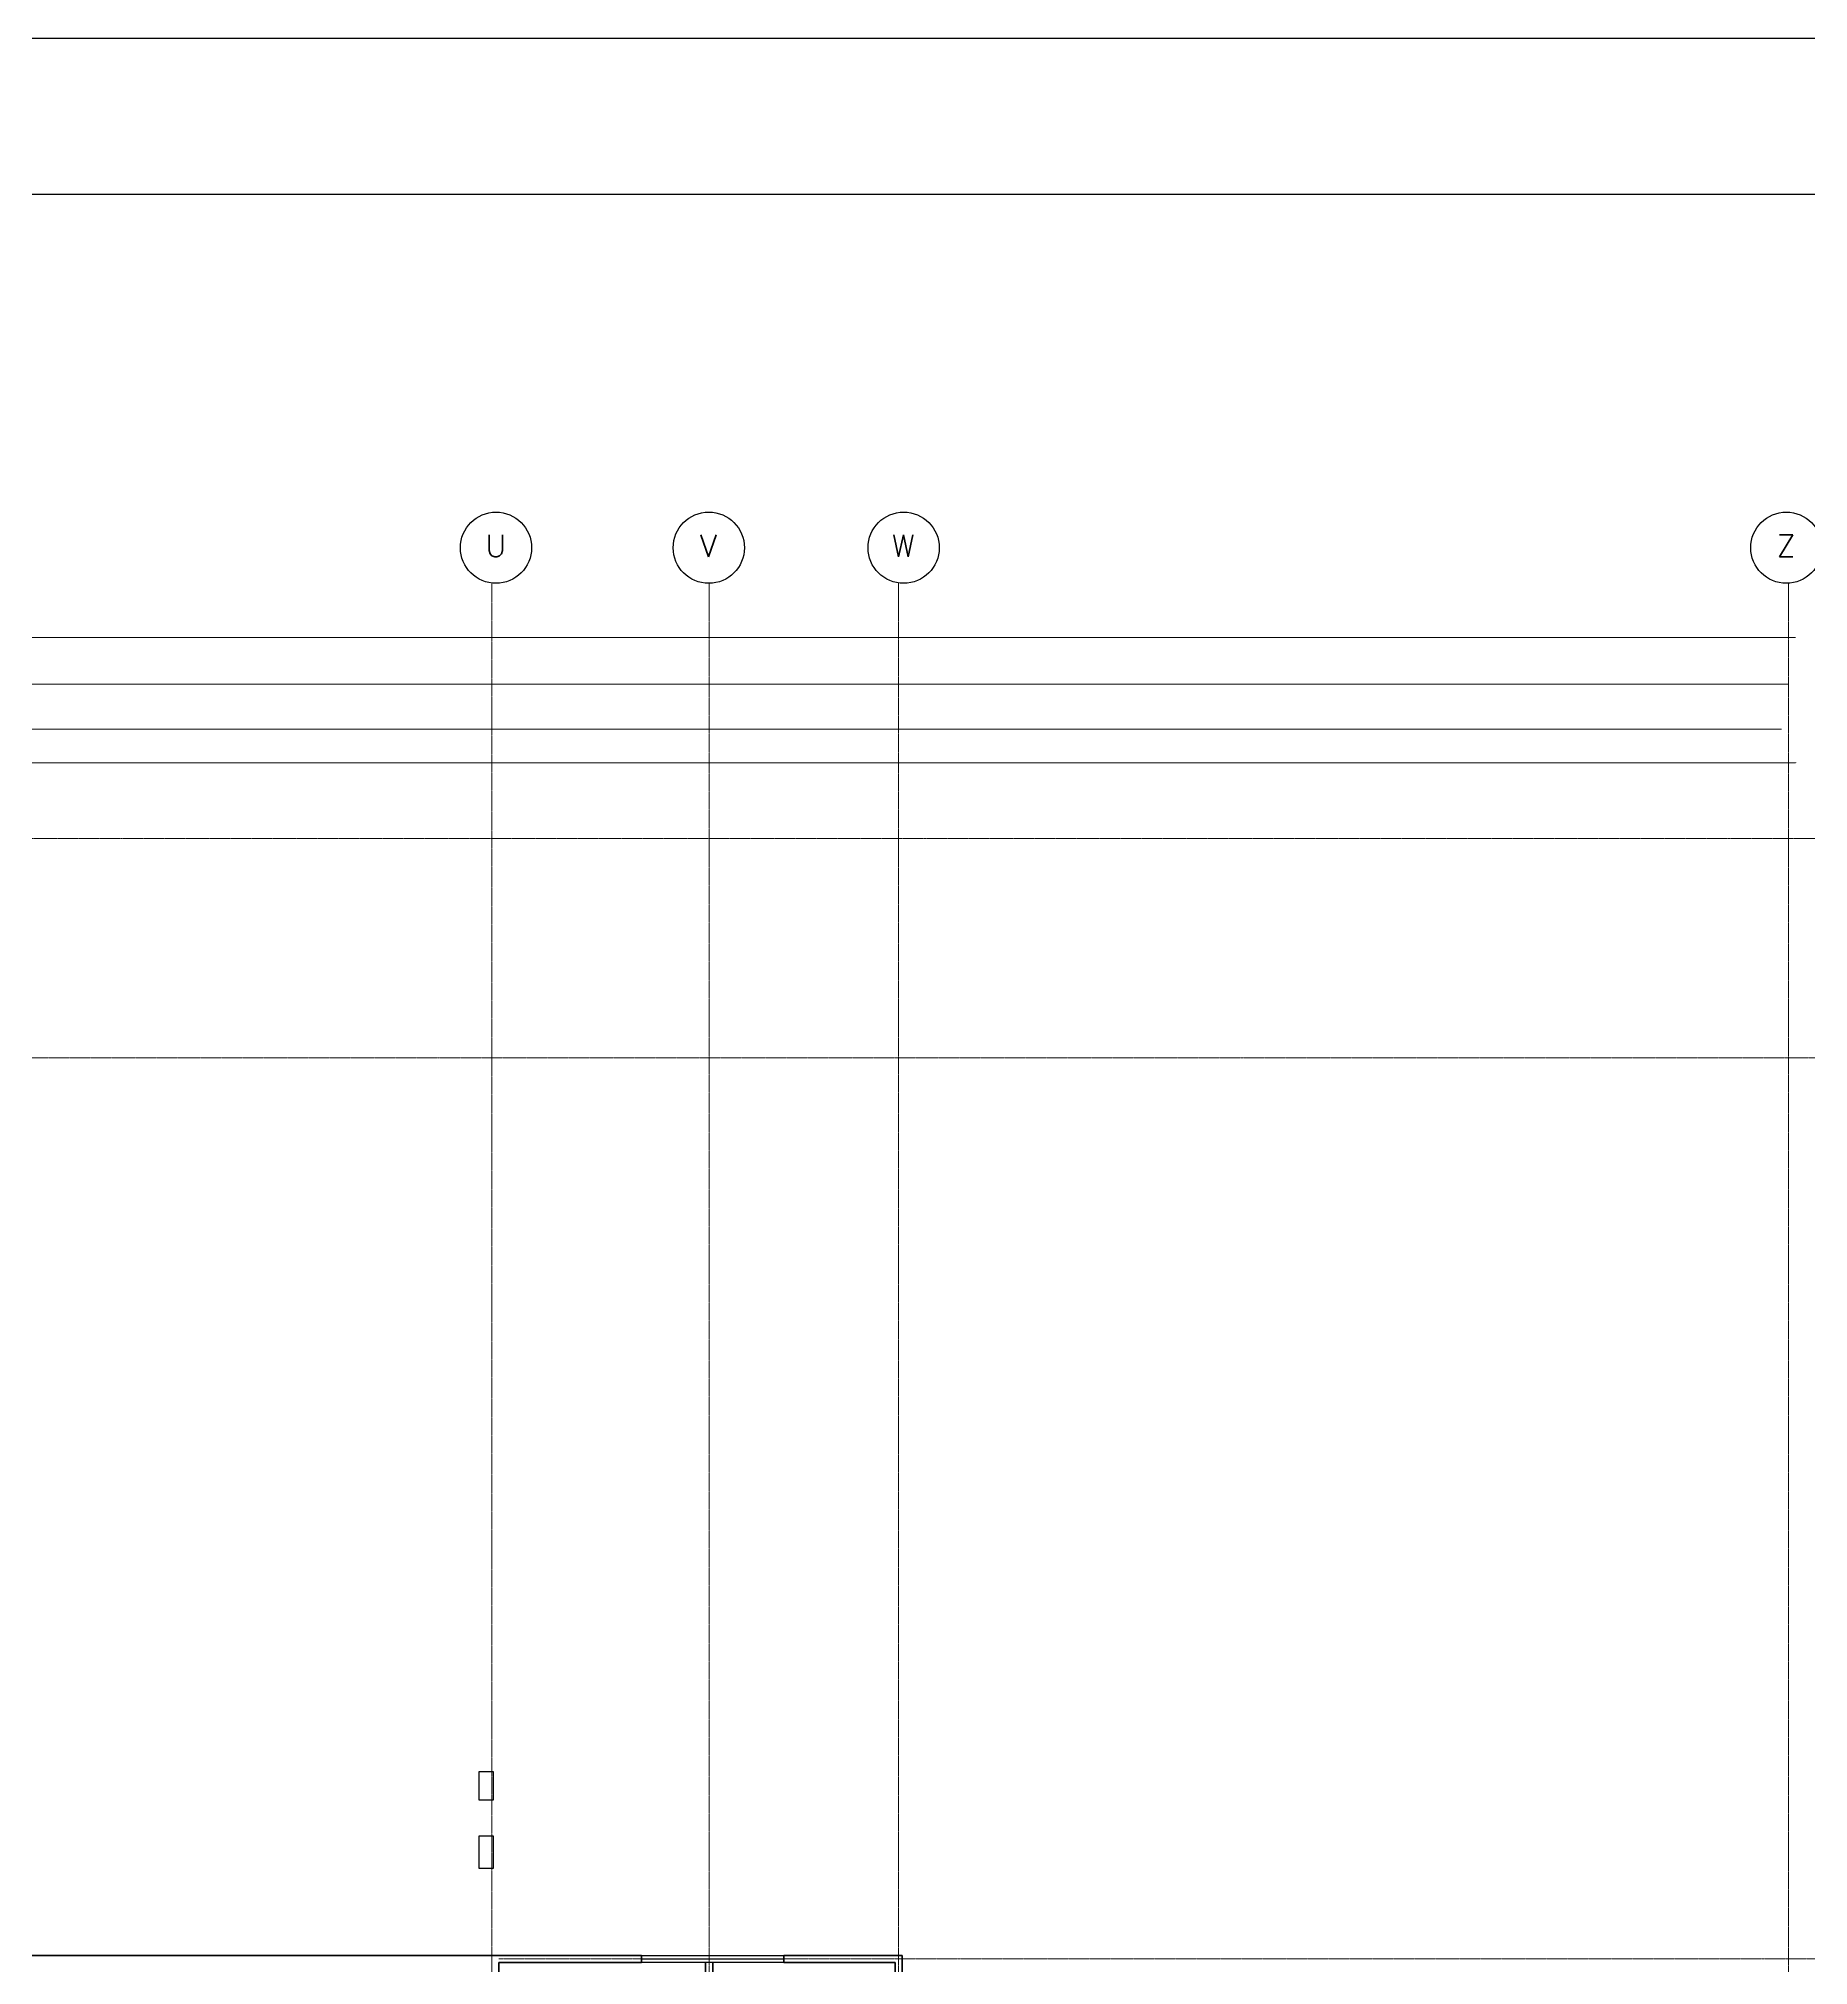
# Model space of a CAD drawing. Header units: inches. Extents: x -955375 to 106222, y -96450 to 64845.
# Drawn here: x 80582 to 93287, y 51011 to 64845 of the extents above; entities that cross this region are included whole.
import ezdxf
from ezdxf.enums import TextEntityAlignment as Align

# ---------------------------------------------------------------- set-up
doc = ezdxf.new("R2010")
doc.units = ezdxf.units.IN
doc.header["$MEASUREMENT"] = 0
doc.linetypes.add('CENTER2', pattern=[1.125, 0.75, -0.125, 0.125, -0.125])
doc.linetypes.add('CONTINUA', pattern=[0])
for name, color, linetype in [('023_MUROS_2', 7, 'Continuous'), ('101_FORMATO_E', 7, 'Continuous'), ('A_INDICADORES', 1, 'Continuous'), ('A_TEXTOLOCAL', 3, 'Continuous'), ('DIBUJO', 2, 'Continuous')]:
    doc.layers.add(name, color=color, linetype=linetype)
doc.layers.add('06 textos y cotas', color=4, linetype='Continuous', lineweight=15)
doc.layers.add('ACHUTECH', color=24, linetype='Continuous', lineweight=18)
doc.styles.get("Standard").update_dxf_attribs({"font": 'isocp2.shx'})
doc.styles.add('TEXTO-100', font='romans.shx', dxfattribs={"height": 0.15})
doc.dimstyles.new('SUPERPEQUEÑA', dxfattribs={"dimtxt": 0.1, "dimasz": 0.05, "dimexe": 0.1, "dimexo": 0.15, "dimgap": 0.05, "dimtad": 1, "dimzin": 0, "dimdsep": 46, "dimtxsty": 'Standard', "dimblk1": 'CRUZZ', "dimblk2": 'CRUZZ', "dimsah": 1, "dimcen": 0.03, "dimse1": 1, "dimse2": 1, "dimclrd": 109, "dimclre": 4, "dimclrt": 173, "dimadec": 0, "dimazin": 0, "dimtfac": 1, "dimtix": 1, "dimtmove": 1, "dimatfit": 3, "dimldrblk": 'CRUZZ', "dimfxl": 1, "dimtolj": 1, "dimtzin": 0, "dimlwd": -1, "dimarcsym": 0})

# ---------------------------------------------------------------- blocks, each defined once
blk = doc.blocks.new('CRUZ')
at = {"layer": 'DIBUJO', "color": 7, "lineweight": -3}
for p, q in [((-0.2186156304733231, 0), (0.2186156304733231, 0)), ((0, 0.2186156304733231), (0, -0.2186156304733231))]:
    blk.add_line(p, q, dxfattribs=at)
at = {"layer": 'DIBUJO', "color": 7, "lineweight": -3, "const_width": 0.05}
blk.add_lwpolyline([(-0.025000000000091, 0, 1), (0.025000000000091, 0, 1)], format="xyb", close=True, dxfattribs=at)
blk = doc.blocks.new('CRUZZ')
at = {"layer": 'DIBUJO', "color": 3, "xscale": 10, "yscale": 10, "zscale": 10}
blk.add_blockref('CRUZ', (0, 0), dxfattribs=at)
blk = doc.blocks.new('*D137')
at = {"layer": 'ACHUTECH', "color": 7, "ltscale": 500, "transparency": 16777216}
blk.add_line((67501.88872463418, 59645.70909224465), (83785.2617658696, 59645.70909224465), dxfattribs=at)
at = {"layer": 'Defpoints', "color": 0, "linetype": 'CONTINUA', "ltscale": 500, "transparency": 16777216}
for p in [(83785.3117658696, 59645.70909224465), (67501.83872463417, 57577.92450149322), (83785.3117658696, 49558.9277274194)]:
    blk.add_point(p, dxfattribs=at)
at = {"layer": 'ACHUTECH', "color": 7, "linetype": 'CONTINUA', "ltscale": 500, "transparency": 16777216, "xscale": 0.05, "yscale": 0.05, "zscale": 0.05, "rotation": 180}
blk.add_blockref('CRUZZ', (67501.83872463417, 59645.70909224465), dxfattribs=at)
at = {"layer": 'ACHUTECH', "color": 7, "linetype": 'CONTINUA', "ltscale": 500, "transparency": 16777216, "xscale": 0.05, "yscale": 0.05, "zscale": 0.05}
blk.add_blockref('CRUZZ', (83785.3117658696, 59645.70909224465), dxfattribs=at)
at = {"layer": 'ACHUTECH', "color": 7, "linetype": 'CONTINUA', "lineweight": 13, "ltscale": 500, "transparency": 16777216, "insert": (75643.57524525188, 59645.80410700843), "char_height": 0.15, "attachment_point": 5}
blk.add_mtext('\\A1;16283.47', dxfattribs=at)
blk = doc.blocks.new('*D138')
at = {"layer": 'ACHUTECH', "color": 7, "ltscale": 500, "transparency": 16777216}
blk.add_line((83785.3617658696, 59645.70909224465), (83887.5448879877, 59645.70909224465), dxfattribs=at)
at = {"layer": 'Defpoints', "color": 0, "linetype": 'CONTINUA', "ltscale": 500, "transparency": 16777216}
for p in [(83887.5948879877, 59645.70909224465), (83887.5948879877, 51031.80468592304), (83785.3117658696, 49558.9277274194)]:
    blk.add_point(p, dxfattribs=at)
at = {"layer": 'ACHUTECH', "color": 7, "linetype": 'CONTINUA', "ltscale": 500, "transparency": 16777216, "xscale": 0.05, "yscale": 0.05, "zscale": 0.05, "rotation": 180}
blk.add_blockref('CRUZZ', (83785.3117658696, 59645.70909224465), dxfattribs=at)
at = {"layer": 'ACHUTECH', "color": 7, "linetype": 'CONTINUA', "ltscale": 500, "transparency": 16777216, "xscale": 0.05, "yscale": 0.05, "zscale": 0.05}
blk.add_blockref('CRUZZ', (83887.5948879877, 59645.70909224465), dxfattribs=at)
at = {"layer": 'ACHUTECH', "color": 7, "linetype": 'CONTINUA', "lineweight": 13, "ltscale": 500, "transparency": 16777216, "insert": (83836.45332692865, 59645.80410700843), "char_height": 0.15, "attachment_point": 5}
blk.add_mtext('\\A1;102.28', dxfattribs=at)
blk = doc.blocks.new('*D139')
at = {"layer": 'ACHUTECH', "color": 7, "ltscale": 500, "transparency": 16777216}
blk.add_line((83887.6448879877, 59645.70909224465), (85370.65015870356, 59645.70909224465), dxfattribs=at)
at = {"layer": 'Defpoints', "color": 0, "linetype": 'CONTINUA', "ltscale": 500, "transparency": 16777216}
for p in [(85370.70015870356, 59645.70909224465), (83887.5948879877, 51031.80468592304), (85370.70015870356, 51031.80468592304)]:
    blk.add_point(p, dxfattribs=at)
at = {"layer": 'ACHUTECH', "color": 7, "linetype": 'CONTINUA', "ltscale": 500, "transparency": 16777216, "xscale": 0.05, "yscale": 0.05, "zscale": 0.05, "rotation": 180}
blk.add_blockref('CRUZZ', (83887.5948879877, 59645.70909224465), dxfattribs=at)
at = {"layer": 'ACHUTECH', "color": 7, "linetype": 'CONTINUA', "ltscale": 500, "transparency": 16777216, "xscale": 0.05, "yscale": 0.05, "zscale": 0.05}
blk.add_blockref('CRUZZ', (85370.70015870356, 59645.70909224465), dxfattribs=at)
at = {"layer": 'ACHUTECH', "color": 7, "linetype": 'CONTINUA', "lineweight": 13, "ltscale": 500, "transparency": 16777216, "insert": (84629.14752334563, 59645.80409224465), "char_height": 0.15, "attachment_point": 5}
blk.add_mtext('\\A1;1483.11', dxfattribs=at)
blk = doc.blocks.new('*D140')
at = {"layer": 'ACHUTECH', "color": 7, "ltscale": 500, "transparency": 16777216}
blk.add_line((85370.75015870357, 59645.70909224465), (85421.79171976232, 59645.70909224465), dxfattribs=at)
at = {"layer": 'Defpoints', "color": 0, "linetype": 'CONTINUA', "ltscale": 500, "transparency": 16777216}
for p in [(85421.84171976232, 59645.70909224465), (85370.70015870356, 51031.80468592304), (85421.84171976232, 51031.80468592304)]:
    blk.add_point(p, dxfattribs=at)
at = {"layer": 'ACHUTECH', "color": 7, "linetype": 'CONTINUA', "ltscale": 500, "transparency": 16777216, "xscale": 0.05, "yscale": 0.05, "zscale": 0.05, "rotation": 180}
blk.add_blockref('CRUZZ', (85370.70015870356, 59645.70909224465), dxfattribs=at)
at = {"layer": 'ACHUTECH', "color": 7, "linetype": 'CONTINUA', "ltscale": 500, "transparency": 16777216, "xscale": 0.05, "yscale": 0.05, "zscale": 0.05}
blk.add_blockref('CRUZZ', (85421.84171976232, 59645.70909224465), dxfattribs=at)
at = {"layer": 'ACHUTECH', "color": 7, "linetype": 'CONTINUA', "lineweight": 13, "ltscale": 500, "transparency": 16777216, "insert": (85396.27093923294, 59645.80409224465), "char_height": 0.15, "attachment_point": 5}
blk.add_mtext('\\A1;51.14', dxfattribs=at)
blk = doc.blocks.new('*D141')
at = {"layer": 'ACHUTECH', "color": 7, "ltscale": 500, "transparency": 16777216}
blk.add_line((85421.89171976232, 59645.70909224465), (86731.01568287698, 59645.70909224465), dxfattribs=at)
at = {"layer": 'Defpoints', "color": 0, "linetype": 'CONTINUA', "ltscale": 500, "transparency": 16777216}
for p in [(86731.06568287699, 59645.70909224465), (85421.84171976232, 51031.80468592304), (86731.06568287699, 51031.80468592304)]:
    blk.add_point(p, dxfattribs=at)
at = {"layer": 'ACHUTECH', "color": 7, "linetype": 'CONTINUA', "ltscale": 500, "transparency": 16777216, "xscale": 0.05, "yscale": 0.05, "zscale": 0.05, "rotation": 180}
blk.add_blockref('CRUZZ', (85421.84171976232, 59645.70909224465), dxfattribs=at)
at = {"layer": 'ACHUTECH', "color": 7, "linetype": 'CONTINUA', "ltscale": 500, "transparency": 16777216, "xscale": 0.05, "yscale": 0.05, "zscale": 0.05}
blk.add_blockref('CRUZZ', (86731.06568287699, 59645.70909224465), dxfattribs=at)
at = {"layer": 'ACHUTECH', "color": 7, "linetype": 'CONTINUA', "lineweight": 13, "ltscale": 500, "transparency": 16777216, "insert": (86076.45370131965, 59645.80414326036), "char_height": 0.15, "attachment_point": 5}
blk.add_mtext('\\A1;1309.22', dxfattribs=at)
blk = doc.blocks.new('*D142')
at = {"layer": 'ACHUTECH', "color": 7, "ltscale": 500, "transparency": 16777216}
blk.add_line((86731.11568287699, 59645.70909224465), (86782.15724393586, 59645.70909224465), dxfattribs=at)
at = {"layer": 'Defpoints', "color": 0, "linetype": 'CONTINUA', "ltscale": 500, "transparency": 16777216}
for p in [(86782.20724393586, 59645.70909224465), (86782.20724393586, 51082.9462469822), (86731.06568287699, 51031.80468592304)]:
    blk.add_point(p, dxfattribs=at)
at = {"layer": 'ACHUTECH', "color": 7, "linetype": 'CONTINUA', "ltscale": 500, "transparency": 16777216, "xscale": 0.05, "yscale": 0.05, "zscale": 0.05, "rotation": 180}
blk.add_blockref('CRUZZ', (86731.06568287699, 59645.70909224465), dxfattribs=at)
at = {"layer": 'ACHUTECH', "color": 7, "linetype": 'CONTINUA', "ltscale": 500, "transparency": 16777216, "xscale": 0.05, "yscale": 0.05, "zscale": 0.05}
blk.add_blockref('CRUZZ', (86782.20724393586, 59645.70909224465), dxfattribs=at)
at = {"layer": 'ACHUTECH', "color": 7, "linetype": 'CONTINUA', "lineweight": 13, "ltscale": 500, "transparency": 16777216, "insert": (86756.63646340642, 59645.80409224465), "char_height": 0.15, "attachment_point": 5}
blk.add_mtext('\\A1;51.14', dxfattribs=at)
blk = doc.blocks.new('*D143')
at = {"layer": 'ACHUTECH', "color": 7, "ltscale": 500, "transparency": 16777216}
blk.add_line((86782.25724393586, 59645.70909224465), (93093.02587863542, 59645.70909224465), dxfattribs=at)
at = {"layer": 'Defpoints', "color": 0, "linetype": 'CONTINUA', "ltscale": 500, "transparency": 16777216}
for p in [(93093.07587863543, 59645.70909224465), (86782.20724393586, 51082.9462469822), (93093.07587863543, 48239.4754520932)]:
    blk.add_point(p, dxfattribs=at)
at = {"layer": 'ACHUTECH', "color": 7, "linetype": 'CONTINUA', "ltscale": 500, "transparency": 16777216, "xscale": 0.05, "yscale": 0.05, "zscale": 0.05, "rotation": 180}
blk.add_blockref('CRUZZ', (86782.20724393586, 59645.70909224465), dxfattribs=at)
at = {"layer": 'ACHUTECH', "color": 7, "linetype": 'CONTINUA', "ltscale": 500, "transparency": 16777216, "xscale": 0.05, "yscale": 0.05, "zscale": 0.05}
blk.add_blockref('CRUZZ', (93093.07587863543, 59645.70909224465), dxfattribs=at)
at = {"layer": 'ACHUTECH', "color": 7, "linetype": 'CONTINUA', "lineweight": 13, "ltscale": 500, "transparency": 16777216, "insert": (89937.64156128565, 59645.80409224465), "char_height": 0.15, "attachment_point": 5}
blk.add_mtext('\\A1;6310.87', dxfattribs=at)
blk = doc.blocks.new('*D144')
at = {"layer": 'ACHUTECH', "color": 7, "ltscale": 500, "transparency": 16777216}
blk.add_line((93093.12587863543, 59645.70909224465), (93195.30900075375, 59645.70909224465), dxfattribs=at)
at = {"layer": 'Defpoints', "color": 0, "linetype": 'CONTINUA', "ltscale": 500, "transparency": 16777216}
for p in [(93195.35900075376, 59645.70909224465), (93195.35900075376, 48341.75857421166), (93093.07587863543, 48239.4754520932)]:
    blk.add_point(p, dxfattribs=at)
at = {"layer": 'ACHUTECH', "color": 7, "linetype": 'CONTINUA', "ltscale": 500, "transparency": 16777216, "xscale": 0.05, "yscale": 0.05, "zscale": 0.05, "rotation": 180}
blk.add_blockref('CRUZZ', (93093.07587863543, 59645.70909224465), dxfattribs=at)
at = {"layer": 'ACHUTECH', "color": 7, "linetype": 'CONTINUA', "ltscale": 500, "transparency": 16777216, "xscale": 0.05, "yscale": 0.05, "zscale": 0.05}
blk.add_blockref('CRUZZ', (93195.35900075376, 59645.70909224465), dxfattribs=at)
at = {"layer": 'ACHUTECH', "color": 7, "linetype": 'CONTINUA', "lineweight": 13, "ltscale": 500, "transparency": 16777216, "insert": (93144.21743969459, 59645.80410700843), "char_height": 0.15, "attachment_point": 5}
blk.add_mtext('\\A1;102.28', dxfattribs=at)
blk = doc.blocks.new('*D157')
at = {"layer": 'ACHUTECH', "color": 7, "ltscale": 500, "transparency": 16777216}
blk.add_line((42783.02289361972, 59885.50862510275), (84910.37610917077, 59885.50862510275), dxfattribs=at)
at = {"layer": 'Defpoints', "color": 0, "linetype": 'CONTINUA', "ltscale": 500, "transparency": 16777216}
for p in [(84910.42610917077, 59885.50862510275), (42782.97289361972, 57577.92450149322), (84910.42610917077, 51082.9462469822)]:
    blk.add_point(p, dxfattribs=at)
at = {"layer": 'ACHUTECH', "color": 7, "linetype": 'CONTINUA', "ltscale": 500, "transparency": 16777216, "xscale": 0.05, "yscale": 0.05, "zscale": 0.05, "rotation": 180}
blk.add_blockref('CRUZZ', (42782.97289361972, 59885.50862510275), dxfattribs=at)
at = {"layer": 'ACHUTECH', "color": 7, "linetype": 'CONTINUA', "ltscale": 500, "transparency": 16777216, "xscale": 0.05, "yscale": 0.05, "zscale": 0.05}
blk.add_blockref('CRUZZ', (84910.42610917077, 59885.50862510275), dxfattribs=at)
at = {"layer": 'ACHUTECH', "color": 7, "linetype": 'CONTINUA', "lineweight": 13, "ltscale": 500, "transparency": 16777216, "insert": (63846.69950139525, 59885.60363986653), "char_height": 0.15, "attachment_point": 5}
blk.add_mtext('\\A1;42127.45', dxfattribs=at)
blk = doc.blocks.new('*D158')
at = {"layer": 'ACHUTECH', "color": 7, "ltscale": 500, "transparency": 16777216}
blk.add_line((84910.47610917078, 59885.50862510275), (85933.20733035431, 59885.50862510275), dxfattribs=at)
at = {"layer": 'Defpoints', "color": 0, "linetype": 'CONTINUA', "ltscale": 500, "transparency": 16777216}
for p in [(85933.25733035432, 59885.50862510275), (84910.42610917077, 51082.9462469822), (85933.25733035432, 51082.9462469822)]:
    blk.add_point(p, dxfattribs=at)
at = {"layer": 'ACHUTECH', "color": 7, "linetype": 'CONTINUA', "ltscale": 500, "transparency": 16777216, "xscale": 0.05, "yscale": 0.05, "zscale": 0.05, "rotation": 180}
blk.add_blockref('CRUZZ', (84910.42610917077, 59885.50862510275), dxfattribs=at)
at = {"layer": 'ACHUTECH', "color": 7, "linetype": 'CONTINUA', "ltscale": 500, "transparency": 16777216, "xscale": 0.05, "yscale": 0.05, "zscale": 0.05}
blk.add_blockref('CRUZZ', (85933.25733035432, 59885.50862510275), dxfattribs=at)
at = {"layer": 'ACHUTECH', "color": 7, "linetype": 'CONTINUA', "lineweight": 13, "ltscale": 500, "transparency": 16777216, "insert": (85421.84171976254, 59885.60363986653), "char_height": 0.15, "attachment_point": 5}
blk.add_mtext('\\A1;1022.83', dxfattribs=at)
blk = doc.blocks.new('*D159')
at = {"layer": 'ACHUTECH', "color": 7, "ltscale": 500, "transparency": 16777216}
blk.add_line((85933.30733035432, 59885.50862510275), (87143.16750820166, 59885.50862510275), dxfattribs=at)
at = {"layer": 'Defpoints', "color": 0, "linetype": 'CONTINUA', "ltscale": 500, "transparency": 16777216}
for p in [(87143.21750820166, 59885.50862510275), (85933.25733035432, 51082.9462469822), (87143.21750820166, 48341.75857421155)]:
    blk.add_point(p, dxfattribs=at)
at = {"layer": 'ACHUTECH', "color": 7, "linetype": 'CONTINUA', "ltscale": 500, "transparency": 16777216, "xscale": 0.05, "yscale": 0.05, "zscale": 0.05, "rotation": 180}
blk.add_blockref('CRUZZ', (85933.25733035432, 59885.50862510275), dxfattribs=at)
at = {"layer": 'ACHUTECH', "color": 7, "linetype": 'CONTINUA', "ltscale": 500, "transparency": 16777216, "xscale": 0.05, "yscale": 0.05, "zscale": 0.05}
blk.add_blockref('CRUZZ', (87143.21750820166, 59885.50862510275), dxfattribs=at)
at = {"layer": 'ACHUTECH', "color": 7, "linetype": 'CONTINUA', "lineweight": 13, "ltscale": 500, "transparency": 16777216, "insert": (86538.23741927798, 59885.60363986653), "char_height": 0.15, "attachment_point": 5}
blk.add_mtext('\\A1;1209.96', dxfattribs=at)
blk = doc.blocks.new('*D160')
at = {"layer": 'ACHUTECH', "color": 7, "ltscale": 500, "transparency": 16777216}
blk.add_line((87143.26750820166, 59885.50862510275), (89454.76606807459, 59885.50862510275), dxfattribs=at)
at = {"layer": 'Defpoints', "color": 0, "linetype": 'CONTINUA', "ltscale": 500, "transparency": 16777216}
for p in [(89454.8160680746, 59885.50862510275), (87143.21750820166, 48341.75857421155), (89454.8160680746, 48341.75857421166)]:
    blk.add_point(p, dxfattribs=at)
at = {"layer": 'ACHUTECH', "color": 7, "linetype": 'CONTINUA', "ltscale": 500, "transparency": 16777216, "xscale": 0.05, "yscale": 0.05, "zscale": 0.05, "rotation": 180}
blk.add_blockref('CRUZZ', (87143.21750820166, 59885.50862510275), dxfattribs=at)
at = {"layer": 'ACHUTECH', "color": 7, "linetype": 'CONTINUA', "ltscale": 500, "transparency": 16777216, "xscale": 0.05, "yscale": 0.05, "zscale": 0.05}
blk.add_blockref('CRUZZ', (89454.8160680746, 59885.50862510275), dxfattribs=at)
at = {"layer": 'ACHUTECH', "color": 7, "linetype": 'CONTINUA', "lineweight": 13, "ltscale": 500, "transparency": 16777216, "insert": (88299.01678813813, 59885.60363986653), "char_height": 0.15, "attachment_point": 5}
blk.add_mtext('\\A1;2311.60', dxfattribs=at)
blk = doc.blocks.new('*D161')
at = {"layer": 'ACHUTECH', "color": 7, "ltscale": 500, "transparency": 16777216}
blk.add_line((89454.8660680746, 59885.50862510275), (90576.86107452512, 59885.50862510275), dxfattribs=at)
at = {"layer": 'Defpoints', "color": 0, "linetype": 'CONTINUA', "ltscale": 500, "transparency": 16777216}
for p in [(90576.91107452512, 59885.50862510275), (89454.8160680746, 48341.75857421166), (90576.91107452512, 48341.75857421166)]:
    blk.add_point(p, dxfattribs=at)
at = {"layer": 'ACHUTECH', "color": 7, "linetype": 'CONTINUA', "ltscale": 500, "transparency": 16777216, "xscale": 0.05, "yscale": 0.05, "zscale": 0.05, "rotation": 180}
blk.add_blockref('CRUZZ', (89454.8160680746, 59885.50862510275), dxfattribs=at)
at = {"layer": 'ACHUTECH', "color": 7, "linetype": 'CONTINUA', "ltscale": 500, "transparency": 16777216, "xscale": 0.05, "yscale": 0.05, "zscale": 0.05}
blk.add_blockref('CRUZZ', (90576.91107452512, 59885.50862510275), dxfattribs=at)
at = {"layer": 'ACHUTECH', "color": 7, "linetype": 'CONTINUA', "lineweight": 13, "ltscale": 500, "transparency": 16777216, "insert": (90015.86357129985, 59885.60363986653), "char_height": 0.15, "attachment_point": 5}
blk.add_mtext('\\A1;1122.10', dxfattribs=at)
blk = doc.blocks.new('*D162')
at = {"layer": 'ACHUTECH', "color": 7, "ltscale": 500, "transparency": 16777216}
blk.add_line((90576.96107452513, 59885.50862510275), (92888.45963439852, 59885.50862510275), dxfattribs=at)
at = {"layer": 'Defpoints', "color": 0, "linetype": 'CONTINUA', "ltscale": 500, "transparency": 16777216}
for p in [(92888.50963439852, 59885.50862510275), (90576.91107452512, 48341.75857421166), (92888.50963439852, 48341.75857421166)]:
    blk.add_point(p, dxfattribs=at)
at = {"layer": 'ACHUTECH', "color": 7, "linetype": 'CONTINUA', "ltscale": 500, "transparency": 16777216, "xscale": 0.05, "yscale": 0.05, "zscale": 0.05, "rotation": 180}
blk.add_blockref('CRUZZ', (90576.91107452512, 59885.50862510275), dxfattribs=at)
at = {"layer": 'ACHUTECH', "color": 7, "linetype": 'CONTINUA', "ltscale": 500, "transparency": 16777216, "xscale": 0.05, "yscale": 0.05, "zscale": 0.05}
blk.add_blockref('CRUZZ', (92888.50963439852, 59885.50862510275), dxfattribs=at)
at = {"layer": 'ACHUTECH', "color": 7, "linetype": 'CONTINUA', "lineweight": 13, "ltscale": 500, "transparency": 16777216, "insert": (91732.71035446183, 59885.60363986653), "char_height": 0.15, "attachment_point": 5}
blk.add_mtext('\\A1;2311.60', dxfattribs=at)
blk = doc.blocks.new('*D163')
at = {"layer": 'ACHUTECH', "color": 7, "ltscale": 500, "transparency": 16777216}
blk.add_line((92888.55963439852, 59885.50862510275), (93093.02587863542, 59885.50862510275), dxfattribs=at)
at = {"layer": 'Defpoints', "color": 0, "linetype": 'CONTINUA', "ltscale": 500, "transparency": 16777216}
for p in [(93093.07587863543, 59885.50862510275), (92888.50963439852, 48341.75857421166), (93093.07587863543, 48239.4754520932)]:
    blk.add_point(p, dxfattribs=at)
at = {"layer": 'ACHUTECH', "color": 7, "linetype": 'CONTINUA', "ltscale": 500, "transparency": 16777216, "xscale": 0.05, "yscale": 0.05, "zscale": 0.05, "rotation": 180}
blk.add_blockref('CRUZZ', (92888.50963439852, 59885.50862510275), dxfattribs=at)
at = {"layer": 'ACHUTECH', "color": 7, "linetype": 'CONTINUA', "ltscale": 500, "transparency": 16777216, "xscale": 0.05, "yscale": 0.05, "zscale": 0.05}
blk.add_blockref('CRUZZ', (93093.07587863543, 59885.50862510275), dxfattribs=at)
at = {"layer": 'ACHUTECH', "color": 7, "linetype": 'CONTINUA', "lineweight": 13, "ltscale": 500, "transparency": 16777216, "insert": (92990.79275651698, 59885.60363986653), "char_height": 0.15, "attachment_point": 5}
blk.add_mtext('\\A1;204.57', dxfattribs=at)
blk = doc.blocks.new('*D174')
at = {"layer": 'ACHUTECH', "color": 7, "ltscale": 500, "transparency": 16777216}
blk.add_line((67450.74716357507, 60210.28295364109), (83836.40332692847, 60210.28295364109), dxfattribs=at)
at = {"layer": 'Defpoints', "color": 0, "linetype": 'CONTINUA', "ltscale": 500, "transparency": 16777216}
for p in [(67450.69716357507, 60935.98005214141), (83836.45332692847, 60935.98005214147), (83836.45332692847, 60210.28295364109)]:
    blk.add_point(p, dxfattribs=at)
at = {"layer": 'ACHUTECH', "color": 7, "linetype": 'CONTINUA', "ltscale": 500, "transparency": 16777216, "xscale": 0.05, "yscale": 0.05, "zscale": 0.05, "rotation": 180}
blk.add_blockref('CRUZZ', (67450.69716357507, 60210.28295364109), dxfattribs=at)
at = {"layer": 'ACHUTECH', "color": 7, "linetype": 'CONTINUA', "ltscale": 500, "transparency": 16777216, "xscale": 0.05, "yscale": 0.05, "zscale": 0.05}
blk.add_blockref('CRUZZ', (83836.45332692847, 60210.28295364109), dxfattribs=at)
at = {"layer": 'ACHUTECH', "color": 7, "linetype": 'CONTINUA', "lineweight": 13, "ltscale": 500, "transparency": 16777216, "insert": (75643.57524525176, 60210.37795364109), "char_height": 0.15, "attachment_point": 5}
blk.add_mtext('\\A1;16385.76', dxfattribs=at)
blk = doc.blocks.new('*D175')
at = {"layer": 'ACHUTECH', "color": 7, "ltscale": 500, "transparency": 16777216}
blk.add_line((83836.50332692848, 60210.28295364109), (85396.22093923276, 60210.28295364109), dxfattribs=at)
at = {"layer": 'Defpoints', "color": 0, "linetype": 'CONTINUA', "ltscale": 500, "transparency": 16777216}
for p in [(83836.45332692847, 60935.98005214147), (85396.27093923277, 60935.98005214147), (85396.27093923277, 60210.28295364109)]:
    blk.add_point(p, dxfattribs=at)
at = {"layer": 'ACHUTECH', "color": 7, "linetype": 'CONTINUA', "ltscale": 500, "transparency": 16777216, "xscale": 0.05, "yscale": 0.05, "zscale": 0.05, "rotation": 180}
blk.add_blockref('CRUZZ', (83836.45332692847, 60210.28295364109), dxfattribs=at)
at = {"layer": 'ACHUTECH', "color": 7, "linetype": 'CONTINUA', "ltscale": 500, "transparency": 16777216, "xscale": 0.05, "yscale": 0.05, "zscale": 0.05}
blk.add_blockref('CRUZZ', (85396.27093923277, 60210.28295364109), dxfattribs=at)
at = {"layer": 'ACHUTECH', "color": 7, "linetype": 'CONTINUA', "lineweight": 13, "ltscale": 500, "transparency": 16777216, "insert": (84616.36213308062, 60210.37800465679), "char_height": 0.15, "attachment_point": 5}
blk.add_mtext('\\A1;1559.82', dxfattribs=at)
blk = doc.blocks.new('*D176')
at = {"layer": 'ACHUTECH', "color": 7, "ltscale": 500, "transparency": 16777216}
blk.add_line((85396.32093923277, 60210.28295364109), (86756.58646340654, 60210.28295364109), dxfattribs=at)
at = {"layer": 'Defpoints', "color": 0, "linetype": 'CONTINUA', "ltscale": 500, "transparency": 16777216}
for p in [(85396.27093923277, 60935.98005214147), (86756.63646340654, 60935.98005214141), (86756.63646340654, 60210.28295364109)]:
    blk.add_point(p, dxfattribs=at)
at = {"layer": 'ACHUTECH', "color": 7, "linetype": 'CONTINUA', "ltscale": 500, "transparency": 16777216, "xscale": 0.05, "yscale": 0.05, "zscale": 0.05, "rotation": 180}
blk.add_blockref('CRUZZ', (85396.27093923277, 60210.28295364109), dxfattribs=at)
at = {"layer": 'ACHUTECH', "color": 7, "linetype": 'CONTINUA', "ltscale": 500, "transparency": 16777216, "xscale": 0.05, "yscale": 0.05, "zscale": 0.05}
blk.add_blockref('CRUZZ', (86756.63646340654, 60210.28295364109), dxfattribs=at)
at = {"layer": 'ACHUTECH', "color": 7, "linetype": 'CONTINUA', "lineweight": 13, "ltscale": 500, "transparency": 16777216, "insert": (86076.45370131965, 60210.37795364109), "char_height": 0.15, "attachment_point": 5}
blk.add_mtext('\\A1;1360.37', dxfattribs=at)
blk = doc.blocks.new('*D177')
at = {"layer": 'ACHUTECH', "color": 7, "ltscale": 500, "transparency": 16777216}
blk.add_line((86756.68646340654, 60210.28295364109), (93144.16743969488, 60210.28295364109), dxfattribs=at)
at = {"layer": 'Defpoints', "color": 0, "linetype": 'CONTINUA', "ltscale": 500, "transparency": 16777216}
for p in [(86756.63646340654, 60935.98005214141), (93144.21743969488, 60935.98005214147), (93144.21743969488, 60210.28295364109)]:
    blk.add_point(p, dxfattribs=at)
at = {"layer": 'ACHUTECH', "color": 7, "linetype": 'CONTINUA', "ltscale": 500, "transparency": 16777216, "xscale": 0.05, "yscale": 0.05, "zscale": 0.05, "rotation": 180}
blk.add_blockref('CRUZZ', (86756.63646340654, 60210.28295364109), dxfattribs=at)
at = {"layer": 'ACHUTECH', "color": 7, "linetype": 'CONTINUA', "ltscale": 500, "transparency": 16777216, "xscale": 0.05, "yscale": 0.05, "zscale": 0.05}
blk.add_blockref('CRUZZ', (93144.21743969488, 60210.28295364109), dxfattribs=at)
at = {"layer": 'ACHUTECH', "color": 7, "linetype": 'CONTINUA', "lineweight": 13, "ltscale": 500, "transparency": 16777216, "insert": (89950.4269515507, 60210.37795364109), "char_height": 0.15, "attachment_point": 5}
blk.add_mtext('\\A1;6387.58', dxfattribs=at)
blk = doc.blocks.new('*D178')
at = {"layer": 'ACHUTECH', "color": 7, "ltscale": 500, "transparency": 16777216}
blk.add_line((6285.440136827592, 60544.61916596607), (93195.30900075375, 60544.61916596607), dxfattribs=at)
at = {"layer": 'Defpoints', "color": 0, "linetype": 'CONTINUA', "ltscale": 500, "transparency": 16777216}
for p in [(93195.35900075376, 60544.61916596607), (93195.35900075376, 48341.75857421166), (6285.390136827591, 47809.8863391949)]:
    blk.add_point(p, dxfattribs=at)
at = {"layer": 'ACHUTECH', "color": 7, "linetype": 'CONTINUA', "ltscale": 500, "transparency": 16777216, "xscale": 0.05, "yscale": 0.05, "zscale": 0.05, "rotation": 180}
blk.add_blockref('CRUZZ', (6285.390136827592, 60544.61916596607), dxfattribs=at)
at = {"layer": 'ACHUTECH', "color": 7, "linetype": 'CONTINUA', "ltscale": 500, "transparency": 16777216, "xscale": 0.05, "yscale": 0.05, "zscale": 0.05}
blk.add_blockref('CRUZZ', (93195.35900075376, 60544.61916596607), dxfattribs=at)
at = {"layer": 'ACHUTECH', "color": 7, "linetype": 'CONTINUA', "lineweight": 13, "ltscale": 500, "transparency": 16777216, "insert": (49740.37456879067, 60544.71416596607), "char_height": 0.15, "attachment_point": 5}
blk.add_mtext('\\A1;86909.97', dxfattribs=at)
blk = doc.blocks.new('*D55')
at = {"layer": 'ACHUTECH', "color": 7, "ltscale": 500, "transparency": 16777216}
blk.add_line((94440.9339175739, 59153.03458211519), (94440.9339175739, 59050.85145999701), dxfattribs=at)
at = {"layer": 'Defpoints', "color": 0, "linetype": 'CONTINUA', "ltscale": 500, "transparency": 16777216}
for p in [(31433.11967405797, 59153.08458211519), (31330.83655193987, 59050.801459997), (94440.9339175739, 59050.80145999701)]:
    blk.add_point(p, dxfattribs=at)
at = {"layer": 'ACHUTECH', "color": 7, "linetype": 'CONTINUA', "ltscale": 500, "transparency": 16777216, "xscale": 0.05, "yscale": 0.05, "zscale": 0.05}
for p, rotation in [((94440.9339175739, 59153.0845821152), 90), ((94440.9339175739, 59050.80145999701), 270)]:
    blk.add_blockref('CRUZZ', p, dxfattribs=dict(at, rotation=rotation))
at = {"layer": 'ACHUTECH', "color": 7, "linetype": 'CONTINUA', "lineweight": 13, "ltscale": 500, "transparency": 16777216, "insert": (94440.83890281012, 59101.94302105606), "char_height": 0.15, "attachment_point": 5, "rotation": 90}
blk.add_mtext('\\A1;102.28', dxfattribs=at)
blk = doc.blocks.new('*D56')
at = {"layer": 'ACHUTECH', "color": 7, "ltscale": 500, "transparency": 16777216}
blk.add_line((94440.9339175739, 59050.75145999701), (94440.9339175739, 57577.97450149326), dxfattribs=at)
at = {"layer": 'Defpoints', "color": 0, "linetype": 'CONTINUA', "ltscale": 500, "transparency": 16777216}
for p in [(31330.83655193987, 59050.801459997), (67989.10751914048, 57577.92450149325), (94440.9339175739, 57577.92450149326)]:
    blk.add_point(p, dxfattribs=at)
at = {"layer": 'ACHUTECH', "color": 7, "linetype": 'CONTINUA', "ltscale": 500, "transparency": 16777216, "xscale": 0.05, "yscale": 0.05, "zscale": 0.05}
for p, rotation in [((94440.9339175739, 59050.80145999701), 90), ((94440.9339175739, 57577.92450149326), 270)]:
    blk.add_blockref('CRUZZ', p, dxfattribs=dict(at, rotation=rotation))
at = {"layer": 'ACHUTECH', "color": 7, "linetype": 'CONTINUA', "lineweight": 13, "ltscale": 500, "transparency": 16777216, "insert": (94440.83890281012, 58314.36298074509), "char_height": 0.15, "attachment_point": 5, "rotation": 90}
blk.add_mtext('\\A1;1472.88', dxfattribs=at)
blk = doc.blocks.new('*D57')
at = {"layer": 'ACHUTECH', "color": 7, "ltscale": 500, "transparency": 16777216}
blk.add_line((94440.9339175739, 57577.87450149326), (94440.9339175739, 57475.69137937505), dxfattribs=at)
at = {"layer": 'Defpoints', "color": 0, "linetype": 'CONTINUA', "ltscale": 500, "transparency": 16777216}
for p in [(67989.10751914048, 57577.92450149325), (67886.82439702297, 57475.64137937504), (94440.9339175739, 57475.64137937505)]:
    blk.add_point(p, dxfattribs=at)
at = {"layer": 'ACHUTECH', "color": 7, "linetype": 'CONTINUA', "ltscale": 500, "transparency": 16777216, "xscale": 0.05, "yscale": 0.05, "zscale": 0.05}
for p, rotation in [((94440.9339175739, 57577.92450149326), 90), ((94440.9339175739, 57475.64137937505), 270)]:
    blk.add_blockref('CRUZZ', p, dxfattribs=dict(at, rotation=rotation))
at = {"layer": 'ACHUTECH', "color": 7, "linetype": 'CONTINUA', "lineweight": 13, "ltscale": 500, "transparency": 16777216, "insert": (94440.83890281012, 57526.78294043411), "char_height": 0.15, "attachment_point": 5, "rotation": 90}
blk.add_mtext('\\A1;102.28', dxfattribs=at)
blk = doc.blocks.new('*D58')
at = {"layer": 'ACHUTECH', "color": 7, "ltscale": 500, "transparency": 16777216}
blk.add_line((94440.9339175739, 57475.59137937504), (94440.9339175739, 51082.99624698223), dxfattribs=at)
at = {"layer": 'Defpoints', "color": 0, "linetype": 'CONTINUA', "ltscale": 500, "transparency": 16777216}
for p in [(67886.82439702297, 57475.64137937504), (87269.47603844205, 51082.94624698223), (94440.9339175739, 51082.94624698223)]:
    blk.add_point(p, dxfattribs=at)
at = {"layer": 'ACHUTECH', "color": 7, "linetype": 'CONTINUA', "ltscale": 500, "transparency": 16777216, "xscale": 0.05, "yscale": 0.05, "zscale": 0.05}
for p, rotation in [((94440.9339175739, 57475.64137937505), 90), ((94440.9339175739, 51082.94624698223), 270)]:
    blk.add_blockref('CRUZZ', p, dxfattribs=dict(at, rotation=rotation))
at = {"layer": 'ACHUTECH', "color": 7, "linetype": 'CONTINUA', "lineweight": 13, "ltscale": 500, "transparency": 16777216, "insert": (94440.83886655819, 54279.2938131786), "char_height": 0.15, "attachment_point": 5, "rotation": 90}
blk.add_mtext('\\A1;6392.70', dxfattribs=at)
blk = doc.blocks.new('*D59')
at = {"layer": 'ACHUTECH', "color": 7, "ltscale": 500, "transparency": 16777216}
blk.add_line((94440.9339175739, 51082.89624698223), (94440.9339175739, 51031.85468592307), dxfattribs=at)
at = {"layer": 'Defpoints', "color": 0, "linetype": 'CONTINUA', "ltscale": 500, "transparency": 16777216}
for p in [(87269.47603844205, 51082.94624698223), (87218.3344773833, 51031.80468592307), (94440.9339175739, 51031.80468592307)]:
    blk.add_point(p, dxfattribs=at)
at = {"layer": 'ACHUTECH', "color": 7, "linetype": 'CONTINUA', "ltscale": 500, "transparency": 16777216, "xscale": 0.05, "yscale": 0.05, "zscale": 0.05}
for p, rotation in [((94440.9339175739, 51082.94624698223), 90), ((94440.9339175739, 51031.80468592307), 270)]:
    blk.add_blockref('CRUZZ', p, dxfattribs=dict(at, rotation=rotation))
at = {"layer": 'ACHUTECH', "color": 7, "linetype": 'CONTINUA', "lineweight": 13, "ltscale": 500, "transparency": 16777216, "insert": (94440.8389175739, 51057.37546645261), "char_height": 0.15, "attachment_point": 5, "rotation": 90}
blk.add_mtext('\\A1;51.14', dxfattribs=at)
blk = doc.blocks.new('*D60')
at = {"layer": 'ACHUTECH', "color": 7, "ltscale": 500, "transparency": 16777216}
blk.add_line((94440.9339175739, 51031.75468592306), (94440.9339175739, 48341.80857421168), dxfattribs=at)
at = {"layer": 'Defpoints', "color": 0, "linetype": 'CONTINUA', "ltscale": 500, "transparency": 16777216}
for p in [(87218.3344773833, 51031.80468592307), (93682.62779525995, 48341.75857421168), (94440.9339175739, 48341.75857421168)]:
    blk.add_point(p, dxfattribs=at)
at = {"layer": 'ACHUTECH', "color": 7, "linetype": 'CONTINUA', "ltscale": 500, "transparency": 16777216, "xscale": 0.05, "yscale": 0.05, "zscale": 0.05}
for p, rotation in [((94440.9339175739, 51031.80468592307), 90), ((94440.9339175739, 48341.75857421168), 270)]:
    blk.add_blockref('CRUZZ', p, dxfattribs=dict(at, rotation=rotation))
at = {"layer": 'ACHUTECH', "color": 7, "linetype": 'CONTINUA', "lineweight": 13, "ltscale": 500, "transparency": 16777216, "insert": (94440.83890281012, 49686.78163006734), "char_height": 0.15, "attachment_point": 5, "rotation": 90}
blk.add_mtext('\\A1;2690.05', dxfattribs=at)
blk = doc.blocks.new('*D76')
at = {"layer": 'ACHUTECH', "color": 7, "ltscale": 500, "transparency": 16777216}
blk.add_line((94744.43397885225, 59050.75145999701), (94744.43397885225, 43237.88078050838), dxfattribs=at)
at = {"layer": 'Defpoints', "color": 0, "linetype": 'CONTINUA', "ltscale": 500, "transparency": 16777216}
for p in [(31396.5237982554, 59050.801459997), (93748.31504157571, 43237.83078050838), (94744.43397885225, 43237.83078050838)]:
    blk.add_point(p, dxfattribs=at)
at = {"layer": 'ACHUTECH', "color": 7, "linetype": 'CONTINUA', "ltscale": 500, "transparency": 16777216, "xscale": 0.05, "yscale": 0.05, "zscale": 0.05}
for p, rotation in [((94744.43397885225, 59050.80145999701), 90), ((94744.43397885225, 43237.83078050838), 270)]:
    blk.add_blockref('CRUZZ', p, dxfattribs=dict(at, rotation=rotation))
at = {"layer": 'ACHUTECH', "color": 7, "linetype": 'CONTINUA', "lineweight": 13, "ltscale": 500, "transparency": 16777216, "insert": (94744.33896408847, 51144.31612025265), "char_height": 0.15, "attachment_point": 5, "rotation": 90}
blk.add_mtext('\\A1;15812.97', dxfattribs=at)
blk = doc.blocks.new('*D209')
at = {"layer": 'ACHUTECH', "color": 7, "ltscale": 500, "transparency": 16777216}
blk.add_line((95544.06483844615, 59153.03458211519), (95544.06483844617, 15079.33726133732), dxfattribs=at)
at = {"layer": 'Defpoints', "color": 0, "linetype": 'CONTINUA', "ltscale": 500, "transparency": 16777216}
for p in [(30945.85087955169, 59153.08458211519), (85094.53572898336, 15079.28726133732), (95544.06483844617, 15079.28726133732)]:
    blk.add_point(p, dxfattribs=at)
at = {"layer": 'ACHUTECH', "color": 7, "linetype": 'CONTINUA', "ltscale": 500, "transparency": 16777216, "xscale": 0.05, "yscale": 0.05, "zscale": 0.05}
for p, rotation in [((95544.06483844615, 59153.0845821152), 90), ((95544.06483844617, 15079.28726133732), 270)]:
    blk.add_blockref('CRUZZ', p, dxfattribs=dict(at, rotation=rotation))
at = {"layer": 'ACHUTECH', "color": 7, "linetype": 'CONTINUA', "lineweight": 13, "ltscale": 500, "transparency": 16777216, "insert": (95543.96983844615, 37116.18592172622), "char_height": 0.15, "attachment_point": 5, "rotation": 90}
blk.add_mtext('\\A1;44073.80', dxfattribs=at)

msp = doc.modelspace()

# ---------------------------------------------------------------- linework, layer by layer
at = {"color": 7}
for p, q in [((84910.42610917077, 51082.9462469822), (85933.25733035385, 51082.9462469822)), ((85933.25733035385, 51031.80468592283), (84910.42610917077, 51031.80468592283))]:
    msp.add_line(p, q, dxfattribs=at)
at = {"layer": '023_MUROS_2', "color": 7, "lineweight": 50}
for p, q in [((67501.83872463417, 51082.9462469822), (84910.42610917077, 51082.9462469822)), ((84910.42610917077, 51082.9462469822), (84910.42610917077, 51031.80468592304)), ((85933.25733035432, 51082.9462469822), (85933.25733035385, 51031.80468592283)), ((85933.25733035385, 51082.9462469822), (86782.20724393586, 51082.9462469822)), ((86782.20724393586, 51082.9462469822), (86782.20724393586, 48341.75857421166)), ((84910.42610917077, 51031.80468592304), (83887.5948879877, 51031.80468592304)), ((83887.5948879877, 51031.80468592304), (83887.5948879877, 48341.75857421166)), ((85370.70015870356, 51031.80468592304), (85370.70015870321, 48945.22899470937)), ((85421.84171976232, 51031.80468592304), (85421.84171976232, 48945.22899470937)), ((85933.25733035385, 51031.80468592304), (86731.06568287699, 51031.80468592304)), ((86731.06568287699, 51031.80468592304), (86731.06568287699, 48341.75857421166))]:
    msp.add_line(p, q, dxfattribs=at)
at = {"layer": '06 textos y cotas', "color": 7, "linetype": 'CENTER2', "lineweight": 5}
for p, q in [((83836.45332692847, 44158.37887957275), (83836.45332692847, 60935.98005214147)), ((85396.27093923277, 60935.98005214147), (85396.27093923277, 48945.22899470937)), ((86756.63646340654, 60935.98005214141), (86756.63646340654, 48341.75857421166)), ((93144.21743969488, 60935.98005214147), (93144.2174396943, 22658.4666103046)), ((3867.531068616601, 59101.94302105602), (96031.68717033847, 59101.94302105602)), ((30843.56775743358, 57526.78294043394), (96031.68717033847, 57526.78294043406)), ((83887.5948879877, 51057.37546645259), (96019.47378733844, 51057.3754664525))]:
    msp.add_line(p, q, dxfattribs=at)
at = {"layer": '101_FORMATO_E', "color": 7}
for p, q in [((106221.6059958284, 64844.52549647694), (-0.1703688703710213, 64844.52549647694)), ((105130.1038165922, 63723.75003200276), (1139.941933551963, 63723.75003200276))]:
    msp.add_line(p, q, dxfattribs=at)
at = {"layer": 'A_INDICADORES', "color": 7}
for centre in [(83866.23685676232, 61189.11921143249), (85393.77762491856, 61189.11921143249), (86792.46580046504, 61189.11921143249), (93128.65710851387, 61189.11921143249)]:
    msp.add_circle(centre, 255.7078052957702, dxfattribs=at)
at = {"layer": 'A_TEXTOLOCAL', "color": 7, "lineweight": 30}
for p, q in [((83744.39851702232, 52402.39852230834), (83846.68163914041, 52402.39852230834)), ((83744.39851702232, 52197.83227807166), (83744.39851702232, 52402.39852230834)), ((83846.68163914041, 52402.39852230834), (83846.68163914041, 52197.83227807166)), ((83846.68163914041, 52197.83227807166), (83744.39851702232, 52197.83227807166)), ((83744.39851702232, 51942.12447277587), (83846.68163914041, 51942.12447277587)), ((83744.39851702232, 51706.87329190379), (83744.39851702232, 51942.12447277587)), ((83846.68163914041, 51942.12447277587), (83846.68163914041, 51706.87329190379)), ((83846.68163914041, 51706.87329190379), (83744.39851702232, 51706.87329190379)), ((84910.42610917077, 51057.3754664525), (85933.25733035385, 51057.37546644791))]:
    msp.add_line(p, q, dxfattribs=at)

# ---------------------------------------------------------------- texts
at = {"layer": 'A_TEXTOLOCAL', "color": 7, "style": 'TEXTO-100'}
for tag, p in [('U', (83864.65434657046, 61202.34795570689)), ('V', (85392.1951147267, 61202.34795570689)), ('W', (86790.88329027295, 61202.34795570689)), ('Z', (93127.0745983219, 61202.34795570689))]:
    msp.add_attdef(tag, text='1', height=159.8173783098563, dxfattribs=at).set_placement(p, align=Align.MIDDLE)

# ---------------------------------------------------------------- dimensions: what is measured, and where the dimension line sits
at = {"layer": 'ACHUTECH', "color": 7, "linetype": 'CONTINUA', "lineweight": 13, "ltscale": 500}
for base, p1, p2, picture, middle in [((83836.45332692847, 60210.28295364109), (67450.69716357507, 60935.98005214141), (83836.45332692847, 60935.98005214147), '*D174', (75643.57524525176, 60210.37795364109)), ((85396.27093923277, 60210.28295364109), (83836.45332692847, 60935.98005214147), (85396.27093923277, 60935.98005214147), '*D175', (84616.36213308062, 60210.37800465679)), ((86756.63646340654, 60210.28295364109), (85396.27093923277, 60935.98005214147), (86756.63646340654, 60935.98005214141), '*D176', (86076.45370131965, 60210.37795364109)), ((93144.21743969488, 60210.28295364109), (86756.63646340654, 60935.98005214141), (93144.21743969488, 60935.98005214147), '*D177', (89950.4269515507, 60210.37795364109)), ((93195.35900075376, 60544.61916596607), (6285.390136827591, 47809.8863391949), (93195.35900075376, 48341.75857421166), '*D178', (49740.37456879067, 60544.71416596607)), ((84910.42610917077, 59885.50862510275), (42782.97289361972, 57577.92450149322), (84910.42610917077, 51082.9462469822), '*D157', (63846.69950139525, 59885.60363986653)), ((85933.25733035432, 59885.50862510275), (84910.42610917077, 51082.9462469822), (85933.25733035432, 51082.9462469822), '*D158', (85421.84171976254, 59885.60363986653)), ((87143.21750820166, 59885.50862510275), (85933.25733035432, 51082.9462469822), (87143.21750820166, 48341.75857421155), '*D159', (86538.23741927798, 59885.60363986653)), ((89454.8160680746, 59885.50862510275), (87143.21750820166, 48341.75857421155), (89454.8160680746, 48341.75857421166), '*D160', (88299.01678813813, 59885.60363986653)), ((90576.91107452512, 59885.50862510275), (89454.8160680746, 48341.75857421166), (90576.91107452512, 48341.75857421166), '*D161', (90015.86357129985, 59885.60363986653)), ((92888.50963439852, 59885.50862510275), (90576.91107452512, 48341.75857421166), (92888.50963439852, 48341.75857421166), '*D162', (91732.71035446183, 59885.60363986653)), ((93093.07587863543, 59885.50862510275), (92888.50963439852, 48341.75857421166), (93093.07587863543, 48239.4754520932), '*D163', (92990.79275651698, 59885.60363986653)), ((83785.3117658696, 59645.70909224465), (67501.83872463417, 57577.92450149322), (83785.3117658696, 49558.9277274194), '*D137', (75643.57524525188, 59645.80410700843)), ((83887.5948879877, 59645.70909224465), (83785.3117658696, 49558.9277274194), (83887.5948879877, 51031.80468592304), '*D138', (83836.45332692865, 59645.80410700843)), ((85370.70015870356, 59645.70909224465), (83887.5948879877, 51031.80468592304), (85370.70015870356, 51031.80468592304), '*D139', (84629.14752334563, 59645.80409224465)), ((85421.84171976232, 59645.70909224465), (85370.70015870356, 51031.80468592304), (85421.84171976232, 51031.80468592304), '*D140', (85396.27093923294, 59645.80409224465)), ((86731.06568287699, 59645.70909224465), (85421.84171976232, 51031.80468592304), (86731.06568287699, 51031.80468592304), '*D141', (86076.45370131965, 59645.80414326036)), ((86782.20724393586, 59645.70909224465), (86731.06568287699, 51031.80468592304), (86782.20724393586, 51082.9462469822), '*D142', (86756.63646340642, 59645.80409224465)), ((93093.07587863543, 59645.70909224465), (86782.20724393586, 51082.9462469822), (93093.07587863543, 48239.4754520932), '*D143', (89937.64156128565, 59645.80409224465)), ((93195.35900075376, 59645.70909224465), (93093.07587863543, 48239.4754520932), (93195.35900075376, 48341.75857421166), '*D144', (93144.21743969459, 59645.80410700843))]:
    dim = msp.add_linear_dim(base=base, p1=p1, p2=p2, dimstyle='SUPERPEQUEÑA', override={"dimtxt": 0.15, "dimgap": 0.02, "dimclrd": 7, "dimclrt": 7, "dimfxl": 0.2}, dxfattribs=at)
    dim.commit()
    dim.dimension.update_dxf_attribs({"geometry": picture, "text_midpoint": middle})
for base, p1, p2, picture, middle in [((95544.06483844617, 15079.28726133732), (30945.85087955168, 59153.08458211516), (85094.53572898333, 15079.28726133731), '*D209', (95543.96983844615, 37116.18592172622)), ((94440.9339175739, 59050.80145999701), (31433.11967405796, 59153.08458211516), (31330.83655193986, 59050.80145999698), '*D55', (94440.83890281012, 59101.94302105606)), ((94440.9339175739, 57577.92450149326), (31330.83655193986, 59050.80145999698), (67989.10751914045, 57577.92450149322), '*D56', (94440.83890281012, 58314.36298074509)), ((94744.43397885225, 43237.83078050838), (31396.52379825539, 59050.80145999698), (93748.31504157568, 43237.83078050836), '*D76', (94744.33896408847, 51144.31612025265)), ((94440.9339175739, 57475.64137937505), (67989.10751914045, 57577.92450149322), (67886.82439702294, 57475.64137937501), '*D57', (94440.83890281012, 57526.78294043411)), ((94440.9339175739, 51082.94624698223), (67886.82439702294, 57475.64137937501), (87269.47603844202, 51082.9462469822), '*D58', (94440.83886655819, 54279.2938131786)), ((94440.9339175739, 51031.80468592307), (87269.47603844202, 51082.9462469822), (87218.33447738327, 51031.80468592304), '*D59', (94440.8389175739, 51057.37546645261)), ((94440.9339175739, 48341.75857421168), (87218.33447738327, 51031.80468592304), (93682.62779525992, 48341.75857421166), '*D60', (94440.83890281012, 49686.78163006734))]:
    dim = msp.add_linear_dim(base=base, p1=p1, p2=p2, angle=90, dimstyle='SUPERPEQUEÑA', override={"dimtxt": 0.15, "dimgap": 0.02, "dimclrd": 7, "dimclrt": 7, "dimfxl": 0.2}, dxfattribs=at)
    dim.commit()
    dim.dimension.update_dxf_attribs({"geometry": picture, "text_midpoint": middle})

doc.saveas('drawing.dxf')
